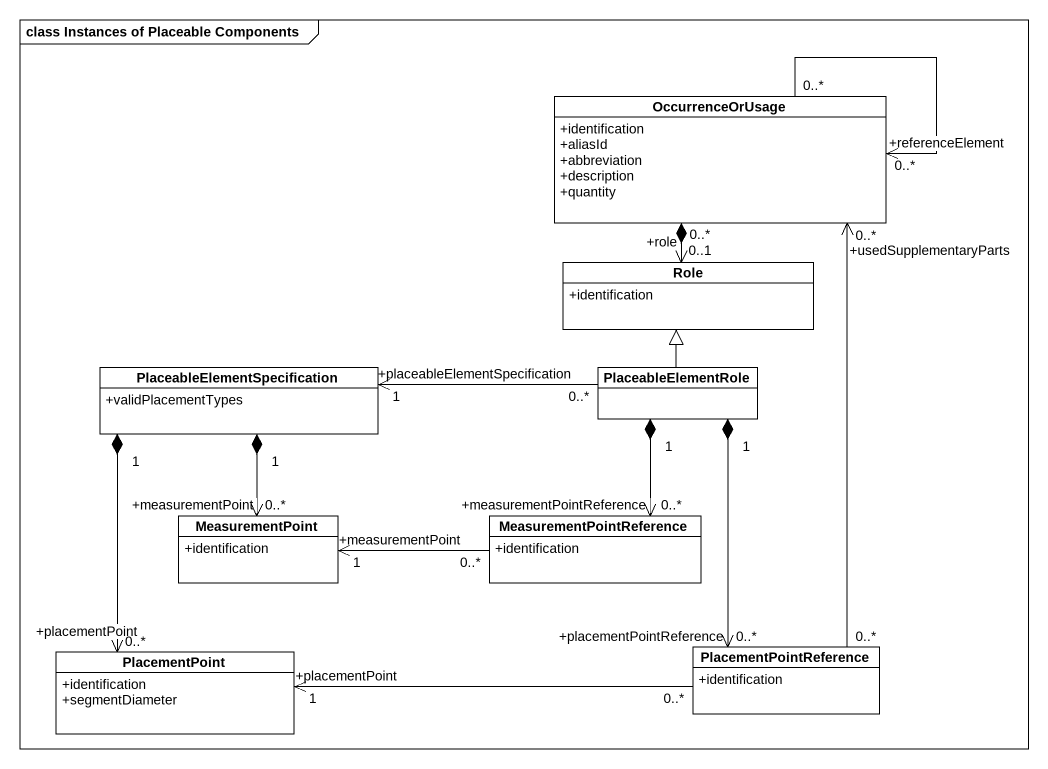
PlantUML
@startuml
mainframe class Instances of Placeable Components
hide circle
hide empty members
skinparam classAttributeIconSize 0
class OccurrenceOrUsage {
  +identification
  +aliasId
  +abbreviation
  +description
  +quantity
}
class Role {
  +identification
}
class "PlaceableElementSpecification" as PlaceableElementSpecificatio {
  +validPlacementTypes
}
class PlaceableElementRole
class MeasurementPoint {
  +identification
}
class MeasurementPointReference {
  +identification
}
class PlacementPoint {
  +identification
  +segmentDiameter
}
class PlacementPointReference {
  +identification
}
OccurrenceOrUsage "0..*" --> "+referenceElement\n0..*" OccurrenceOrUsage
OccurrenceOrUsage "0..1" *--> "+role\n0..*" Role
PlaceableElementSpecificatio "1" *--> "+measurementPoint\n0..*" MeasurementPoint
PlaceableElementSpecificatio "1" *--> "+placementPoint\n0..*" PlacementPoint
PlaceableElementRole -up-|> Role
PlaceableElementRole "0..*" -left-> "+placeableElementSpecification\n1" PlaceableElementSpecificatio
PlaceableElementRole "1" *--> "+measurementPointReference\n0..*" MeasurementPointReference
PlaceableElementRole "1" *--> "+placementPointReference\n0..*" PlacementPointReference
MeasurementPointReference "0..*" -left-> "+measurementPoint\n1" MeasurementPoint
PlacementPointReference "0..*" -up-> "0..*\n+usedSupplementaryParts" OccurrenceOrUsage
PlacementPointReference "0..*" -left-> "+placementPoint\n1" PlacementPoint
@enduml
